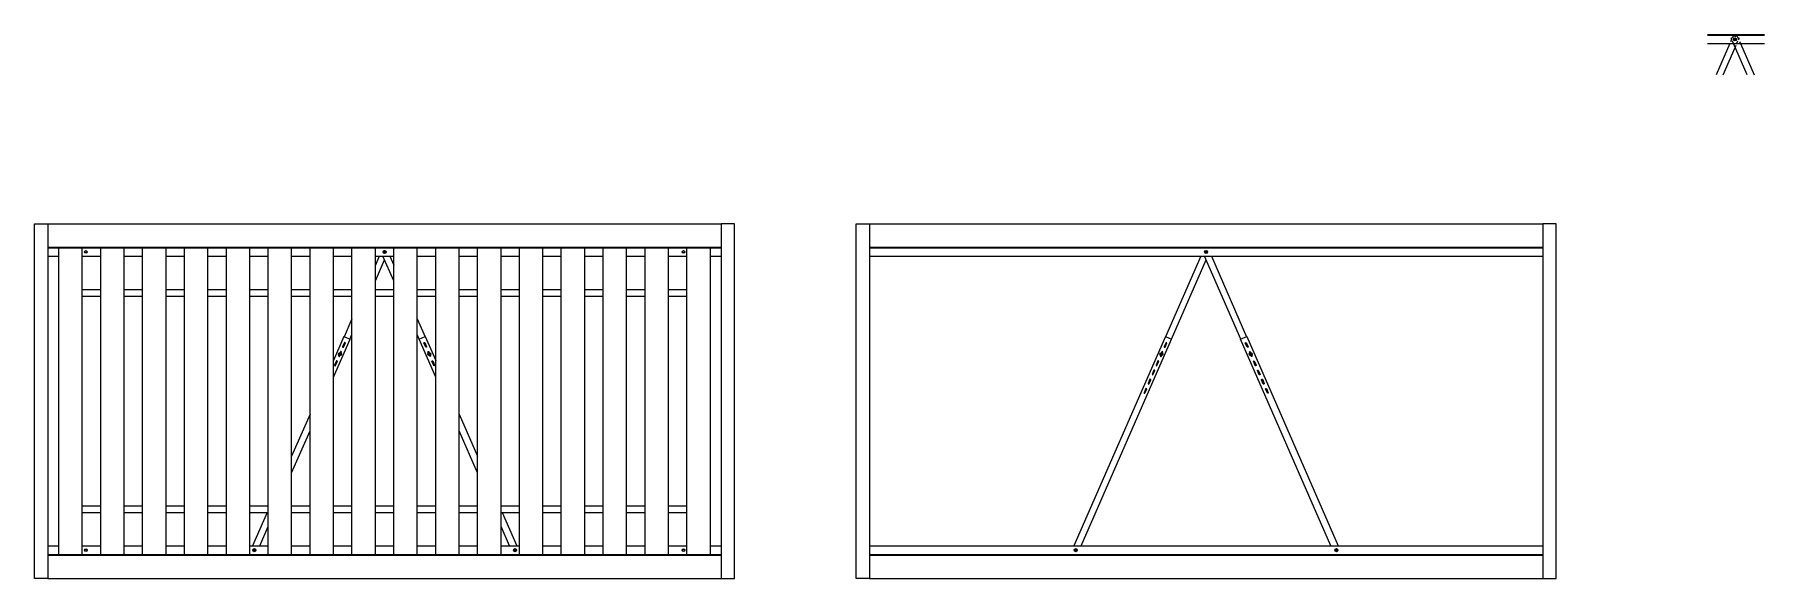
# Model space of a CAD drawing. Header units: millimetres. Extents: x 9 to 600, y -262 to 1234.
# Drawn here: x 83 to 600, y 487 to 649 of the extents above; entities that cross this region are included whole.
import ezdxf

# ---------------------------------------------------------------- set-up
doc = ezdxf.new("R2010")
doc.units = ezdxf.units.MM
doc.linetypes.add('JIS_02_0.7', pattern=[1.35, 0.75, -0.6])

msp = doc.modelspace()

# ---------------------------------------------------------------- linework, layer by layer
for p, q in [((582.78, 649.16), (599.81, 649.16)), ((582.78, 648.96), (599.81, 648.96)), ((582.78, 646.46), (599.81, 646.46)), ((87.38, 592.65), (288.38, 592.65)), ((332.64, 592.65), (533.64, 592.65)), ((87.38, 585.65), (288.38, 585.65)), ((87.38, 585.45), (288.38, 585.45)), ((90.63, 493.85), (90.63, 585.45)), ((97.63, 493.85), (97.63, 585.45)), ((103.13, 493.85), (103.13, 585.45)), ((110.13, 493.85), (110.13, 585.45)), ((115.63, 493.85), (115.63, 585.45)), ((122.63, 493.85), (122.63, 585.45)), ((128.13, 493.85), (128.13, 585.45)), ((135.13, 493.85), (135.13, 585.45)), ((140.63, 493.85), (140.63, 585.45)), ((147.63, 493.85), (147.63, 585.45)), ((153.13, 493.85), (153.13, 585.45)), ((160.13, 493.85), (160.13, 585.45)), ((165.63, 493.85), (165.63, 585.45)), ((172.63, 493.85), (172.63, 585.45)), ((178.13, 493.85), (178.13, 585.45)), ((185.13, 493.85), (185.13, 585.45)), ((190.63, 493.85), (190.63, 585.45)), ((197.63, 493.85), (197.63, 585.45)), ((203.13, 493.85), (203.13, 585.45)), ((210.13, 493.85), (210.13, 585.45)), ((215.63, 493.85), (215.63, 585.45)), ((222.63, 493.85), (222.63, 585.45)), ((228.13, 493.85), (228.13, 585.45)), ((235.13, 493.85), (235.13, 585.45)), ((240.63, 493.85), (240.63, 585.45)), ((247.63, 493.85), (247.63, 585.45)), ((253.13, 493.85), (253.13, 585.45)), ((260.13, 493.85), (260.13, 585.45)), ((265.63, 493.85), (265.63, 585.45)), ((272.63, 493.85), (272.63, 585.45)), ((278.13, 493.85), (278.13, 585.45)), ((285.13, 493.85), (285.13, 585.45)), ((332.64, 585.65), (533.64, 585.65)), ((332.64, 585.45), (533.64, 585.45)), ((87.38, 582.95), (90.63, 582.95)), ((97.63, 582.95), (103.13, 582.95)), ((110.13, 582.95), (115.63, 582.95)), ((122.63, 582.95), (128.13, 582.95)), ((135.13, 582.95), (140.63, 582.95)), ((147.63, 582.95), (153.13, 582.95)), ((160.13, 582.95), (165.63, 582.95)), ((172.63, 582.95), (178.13, 582.95)), ((185.13, 582.95), (190.63, 582.95)), ((197.63, 582.95), (203.13, 582.95)), ((210.13, 582.95), (215.63, 582.95)), ((222.63, 582.95), (228.13, 582.95)), ((235.13, 582.95), (240.63, 582.95)), ((247.63, 582.95), (253.13, 582.95)), ((260.13, 582.95), (265.63, 582.95)), ((272.63, 582.95), (278.13, 582.95)), ((285.13, 582.95), (288.38, 582.95)), ((332.64, 582.95), (533.64, 582.95)), ((97.63, 572.95), (103.13, 572.95)), ((97.63, 570.95), (103.13, 570.95)), ((110.13, 572.95), (115.63, 572.95)), ((110.13, 570.95), (115.63, 570.95)), ((122.63, 572.95), (128.13, 572.95)), ((122.63, 570.95), (128.13, 570.95)), ((135.13, 572.95), (140.63, 572.95)), ((135.13, 570.95), (140.63, 570.95)), ((147.63, 572.95), (153.13, 572.95)), ((147.63, 570.95), (153.13, 570.95)), ((160.13, 572.95), (165.63, 572.95)), ((160.13, 570.95), (165.63, 570.95)), ((172.63, 572.95), (178.13, 572.95)), ((172.63, 570.95), (178.13, 570.95)), ((185.13, 572.95), (190.63, 572.95)), ((185.13, 570.95), (190.63, 570.95)), ((197.63, 572.95), (203.13, 572.95)), ((197.63, 570.95), (203.13, 570.95)), ((210.13, 572.95), (215.63, 572.95)), ((210.13, 570.95), (215.63, 570.95)), ((222.63, 572.95), (228.13, 572.95)), ((222.63, 570.95), (228.13, 570.95)), ((235.13, 572.95), (240.63, 572.95)), ((235.13, 570.95), (240.63, 570.95)), ((247.63, 572.95), (253.13, 572.95)), ((247.63, 570.95), (253.13, 570.95)), ((260.13, 572.95), (265.63, 572.95)), ((260.13, 570.95), (265.63, 570.95)), ((272.63, 572.95), (278.13, 572.95)), ((272.63, 570.95), (278.13, 570.95)), ((175.74, 558.9), (177.58, 558.1)), ((198.19, 558.1), (200.02, 558.9)), ((421, 558.9), (422.83, 558.1)), ((443.44, 558.1), (445.28, 558.9)), ((97.63, 508.35), (103.13, 508.35)), ((97.63, 506.35), (103.13, 506.35)), ((110.13, 508.35), (115.63, 508.35)), ((110.13, 506.35), (115.63, 506.35)), ((122.63, 508.35), (128.13, 508.35)), ((122.63, 506.35), (128.13, 506.35)), ((135.13, 508.35), (140.63, 508.35)), ((135.13, 506.35), (140.63, 506.35)), ((147.63, 508.35), (153.13, 508.35)), ((147.63, 506.35), (153.13, 506.35)), ((160.13, 508.35), (165.63, 508.35)), ((160.13, 506.35), (165.63, 506.35)), ((172.63, 508.35), (178.13, 508.35)), ((172.63, 506.35), (178.13, 506.35)), ((185.13, 508.35), (190.63, 508.35)), ((185.13, 506.35), (190.63, 506.35)), ((197.63, 508.35), (203.13, 508.35)), ((197.63, 506.35), (203.13, 506.35)), ((210.13, 508.35), (215.63, 508.35)), ((210.13, 506.35), (215.63, 506.35)), ((222.63, 508.35), (228.13, 508.35)), ((222.63, 506.35), (228.13, 506.35)), ((235.13, 508.35), (240.63, 508.35)), ((235.13, 506.35), (240.63, 506.35)), ((247.63, 508.35), (253.13, 508.35)), ((247.63, 506.35), (253.13, 506.35)), ((260.13, 508.35), (265.63, 508.35)), ((260.13, 506.35), (265.63, 506.35)), ((272.63, 508.35), (278.13, 508.35)), ((272.63, 506.35), (278.13, 506.35)), ((87.38, 496.35), (90.63, 496.35)), ((97.63, 496.35), (103.13, 496.35)), ((110.13, 496.35), (115.63, 496.35)), ((122.63, 496.35), (128.13, 496.35)), ((135.13, 496.35), (140.63, 496.35)), ((147.63, 496.35), (153.13, 496.35)), ((160.13, 496.35), (165.63, 496.35)), ((172.63, 496.35), (178.13, 496.35)), ((185.13, 496.35), (190.63, 496.35)), ((197.63, 496.35), (203.13, 496.35)), ((210.13, 496.35), (215.63, 496.35)), ((222.63, 496.35), (228.13, 496.35)), ((235.13, 496.35), (240.63, 496.35)), ((247.63, 496.35), (253.13, 496.35)), ((260.13, 496.35), (265.63, 496.35)), ((272.63, 496.35), (278.13, 496.35)), ((285.13, 496.35), (288.38, 496.35)), ((332.64, 496.35), (533.64, 496.35)), ((87.38, 493.85), (288.38, 493.85)), ((87.38, 493.65), (288.38, 493.65)), ((332.64, 493.85), (533.64, 493.85)), ((332.64, 493.65), (533.64, 493.65)), ((87.38, 486.65), (288.38, 486.65)), ((332.64, 486.65), (533.64, 486.65))]:
    msp.add_line(p, q)
for points in [[(589.47, 646.46), (585.4, 637.14)], [(594.64, 637.14), (590.56, 646.46)], [(592.64, 646.46), (596.71, 637.14)], [(587.48, 637.14), (591.06, 645.34)], [(87.38, 486.65), (83.38, 486.65), (83.38, 592.65), (87.38, 592.65), (87.38, 486.65)], [(288.38, 486.65), (292.38, 486.65), (292.38, 592.65), (288.38, 592.65), (288.38, 486.65)], [(332.64, 486.65), (328.64, 486.65), (328.64, 592.65), (332.64, 592.65), (332.64, 486.65)], [(533.64, 486.65), (537.64, 486.65), (537.64, 592.65), (533.64, 592.65), (533.64, 486.65)], [(186.3, 582.95), (185.13, 580.28)], [(185.13, 575.53), (187.88, 581.83)], [(190.63, 575.53), (187.39, 582.95)], [(189.47, 582.95), (190.63, 580.28)], [(431.55, 582.95), (421.04, 558.88)], [(422.79, 558.12), (433.14, 581.83)], [(443.49, 558.12), (432.65, 582.95)], [(434.72, 582.95), (445.23, 558.88)], [(178.13, 564.25), (175.79, 558.88)], [(197.63, 564.25), (199.98, 558.88)], [(175.74, 558.9), (172.63, 551.78)], [(172.63, 546.78), (177.58, 558.1)], [(177.53, 558.12), (178.13, 559.5)], [(198.23, 558.12), (197.63, 559.5)], [(203.13, 546.78), (198.19, 558.1)], [(200.02, 558.9), (203.13, 551.78)], [(421, 558.9), (393.68, 496.35)], [(395.87, 496.35), (422.83, 558.1)], [(470.41, 496.35), (443.44, 558.1)], [(445.28, 558.9), (472.59, 496.35)], [(165.63, 535.75), (160.13, 523.15)], [(210.13, 535.75), (215.63, 523.15)], [(160.13, 518.16), (165.63, 530.75)], [(215.63, 518.16), (210.13, 530.75)], [(152.8, 506.35), (148.43, 496.35)], [(222.97, 506.35), (227.34, 496.35)], [(150.61, 496.35), (153.13, 502.13)], [(225.15, 496.35), (222.63, 502.13)]]:
    msp.add_lwpolyline(points)
at = {"linetype": 'JIS_02_0.7'}
msp.add_lwpolyline([(590.02, 647.71), (589.47, 646.46)], dxfattribs=at)
for points in [[(590.56, 646.46), (590.15, 647.4), (589.88, 648.03, -0.414214), (589.89, 648.04), (591.61, 648.79, -0.414214), (591.62, 648.79), (591.87, 648.23), (592.64, 646.46)], [(591.06, 648.55), (590.5, 648.79, 0.414214), (590.49, 648.79), (590.24, 648.23), (590.23, 648.19)], [(591.06, 645.34), (592.23, 648.03, 0.414214), (592.22, 648.04), (591.88, 648.19)]]:
    msp.add_lwpolyline(points, format="xyb", dxfattribs=at)
for points in [[(591.24, 647.76), (591.12, 647.76, -0.414214), (591.11, 647.77), (591.11, 647.89, 0.414214), (591.1, 647.9), (591.02, 647.9, 0.414214), (591.01, 647.89), (591.01, 647.77, -0.414214), (591, 647.76), (590.87, 647.76, 0.414214), (590.86, 647.75), (590.86, 647.67, 0.414214), (590.87, 647.66), (591, 647.66, -0.414214), (591.01, 647.65), (591.01, 647.53, 0.414214), (591.02, 647.52), (591.1, 647.52, 0.414214), (591.11, 647.53), (591.11, 647.65, -0.414214), (591.12, 647.66), (591.24, 647.66, 0.414214), (591.25, 647.67), (591.25, 647.75, 0.414214)], [(188.07, 584.25), (187.94, 584.25, -0.414214), (187.93, 584.26), (187.93, 584.39, 0.414214), (187.92, 584.4), (187.84, 584.4, 0.414214), (187.83, 584.39), (187.83, 584.26, -0.414214), (187.82, 584.25), (187.7, 584.25, 0.414214), (187.69, 584.24), (187.69, 584.16, 0.414214), (187.7, 584.15), (187.82, 584.15, -0.414214), (187.83, 584.14), (187.83, 584.02, 0.414214), (187.84, 584.01), (187.92, 584.01, 0.414214), (187.93, 584.02), (187.93, 584.14, -0.414214), (187.94, 584.15), (188.07, 584.15, 0.414214), (188.08, 584.16), (188.08, 584.24, 0.414214)], [(433.32, 584.25), (433.2, 584.25, -0.414214), (433.19, 584.26), (433.19, 584.39, 0.414214), (433.18, 584.4), (433.1, 584.4, 0.414214), (433.09, 584.39), (433.09, 584.26, -0.414214), (433.08, 584.25), (432.95, 584.25, 0.414214), (432.94, 584.24), (432.94, 584.16, 0.414214), (432.95, 584.15), (433.08, 584.15, -0.414214), (433.09, 584.14), (433.09, 584.02, 0.414214), (433.1, 584.01), (433.18, 584.01, 0.414214), (433.19, 584.02), (433.19, 584.14, -0.414214), (433.2, 584.15), (433.32, 584.15, 0.414214), (433.33, 584.16), (433.33, 584.24, 0.414214)], [(433.32, 584.25), (433.2, 584.25, -0.414214), (433.19, 584.26), (433.19, 584.39, 0.414214), (433.18, 584.4), (433.1, 584.4, 0.414214), (433.09, 584.39), (433.09, 584.26, -0.414214), (433.08, 584.25), (432.95, 584.25, 0.414214), (432.94, 584.24), (432.94, 584.16, 0.414214), (432.95, 584.15), (433.08, 584.15, -0.414214), (433.09, 584.14), (433.09, 584.02, 0.414214), (433.1, 584.01), (433.18, 584.01, 0.414214), (433.19, 584.02), (433.19, 584.14, -0.414214), (433.2, 584.15), (433.32, 584.15, 0.414214), (433.33, 584.16), (433.33, 584.24, 0.414214)], [(174.74, 553.74), (174.62, 553.74, -0.414214), (174.61, 553.75), (174.61, 553.88, 0.414214), (174.6, 553.89), (174.52, 553.89, 0.414214), (174.51, 553.88), (174.51, 553.75, -0.414214), (174.5, 553.74), (174.38, 553.74, 0.414214), (174.37, 553.73), (174.37, 553.65, 0.414214), (174.38, 553.64), (174.5, 553.64, -0.414214), (174.51, 553.63), (174.51, 553.51, 0.414214), (174.52, 553.5), (174.6, 553.5, 0.414214), (174.61, 553.51), (174.61, 553.63, -0.414214), (174.62, 553.64), (174.74, 553.64, 0.414214), (174.75, 553.65), (174.75, 553.73, 0.414214)], [(176.15, 557.09), (175.97, 557.17, 0.414214), (175.9, 557.14), (175.34, 555.86, 0.414214), (175.37, 555.79), (175.55, 555.71, 0.414214), (175.62, 555.74), (176.18, 557.02, 0.414214)], [(199.61, 557.09), (199.8, 557.17, -0.414214), (199.86, 557.14), (200.42, 555.86, -0.414214), (200.4, 555.79), (200.21, 555.71, -0.414214), (200.15, 555.74), (199.59, 557.02, -0.414214)], [(201.02, 553.74), (201.15, 553.74, 0.414214), (201.16, 553.75), (201.16, 553.88, -0.414214), (201.17, 553.89), (201.25, 553.89, -0.414214), (201.26, 553.88), (201.26, 553.75, 0.414214), (201.27, 553.74), (201.39, 553.74, -0.414214), (201.4, 553.73), (201.4, 553.65, -0.414214), (201.39, 553.64), (201.27, 553.64, 0.414214), (201.26, 553.63), (201.26, 553.51, -0.414214), (201.25, 553.5), (201.17, 553.5, -0.414214), (201.16, 553.51), (201.16, 553.63, 0.414214), (201.15, 553.64), (201.02, 553.64, -0.414214), (201.01, 553.65), (201.01, 553.73, -0.414214)], [(420, 553.74), (419.87, 553.74, -0.414214), (419.86, 553.75), (419.86, 553.88, 0.414214), (419.85, 553.89), (419.77, 553.89, 0.414214), (419.76, 553.88), (419.76, 553.75, -0.414214), (419.75, 553.74), (419.63, 553.74, 0.414214), (419.62, 553.73), (419.62, 553.65, 0.414214), (419.63, 553.64), (419.75, 553.64, -0.414214), (419.76, 553.63), (419.76, 553.51, 0.414214), (419.77, 553.5), (419.85, 553.5, 0.414214), (419.86, 553.51), (419.86, 553.63, -0.414214), (419.87, 553.64), (420, 553.64, 0.414214), (420.01, 553.65), (420.01, 553.73, 0.414214)], [(421.41, 557.09), (421.22, 557.17, 0.414214), (421.16, 557.14), (420.6, 555.86, 0.414214), (420.62, 555.79), (420.81, 555.71, 0.414214), (420.87, 555.74), (421.43, 557.02, 0.414214)], [(444.87, 557.09), (445.05, 557.17, -0.414214), (445.12, 557.14), (445.68, 555.86, -0.414214), (445.65, 555.79), (445.47, 555.71, -0.414214), (445.4, 555.74), (444.84, 557.02, -0.414214)], [(446.28, 553.74), (446.4, 553.74, 0.414214), (446.41, 553.75), (446.41, 553.88, -0.414214), (446.42, 553.89), (446.5, 553.89, -0.414214), (446.51, 553.88), (446.51, 553.75, 0.414214), (446.52, 553.74), (446.64, 553.74, -0.414214), (446.65, 553.73), (446.65, 553.65, -0.414214), (446.64, 553.64), (446.52, 553.64, 0.414214), (446.51, 553.63), (446.51, 553.51, -0.414214), (446.5, 553.5), (446.42, 553.5, -0.414214), (446.41, 553.51), (446.41, 553.63, 0.414214), (446.4, 553.64), (446.28, 553.64, -0.414214), (446.27, 553.65), (446.27, 553.73, -0.414214)], [(173.75, 551.59), (173.57, 551.67, 0.414214), (173.5, 551.65), (172.94, 550.36, 0.414214), (172.97, 550.3), (173.15, 550.22, 0.414214), (173.22, 550.24), (173.78, 551.53, 0.414214)], [(202.02, 551.59), (202.2, 551.67, -0.414214), (202.26, 551.65), (202.82, 550.36, -0.414214), (202.8, 550.3), (202.62, 550.22, -0.414214), (202.55, 550.24), (201.99, 551.53, -0.414214)], [(417.8, 548.84), (417.62, 548.92, 0.414214), (417.56, 548.9), (417, 547.61, 0.414214), (417.02, 547.55), (417.2, 547.47, 0.414214), (417.27, 547.49), (417.83, 548.78, 0.414214)], [(419.01, 551.59), (418.82, 551.67, 0.414214), (418.76, 551.65), (418.2, 550.36, 0.414214), (418.22, 550.3), (418.4, 550.22, 0.414214), (418.47, 550.24), (419.03, 551.53, 0.414214)], [(447.27, 551.59), (447.45, 551.67, -0.414214), (447.52, 551.65), (448.08, 550.36, -0.414214), (448.05, 550.3), (447.87, 550.22, -0.414214), (447.8, 550.24), (447.24, 551.53, -0.414214)], [(448.47, 548.84), (448.65, 548.92, -0.414214), (448.72, 548.9), (449.28, 547.61, -0.414214), (449.25, 547.55), (449.07, 547.47, -0.414214), (449, 547.49), (448.44, 548.78, -0.414214)], [(415.4, 543.34), (415.22, 543.42, 0.414214), (415.15, 543.4), (414.59, 542.11, 0.414214), (414.62, 542.05), (414.8, 541.97, 0.414214), (414.87, 541.99), (415.43, 543.28, 0.414214)], [(416.6, 546.09), (416.42, 546.17, 0.414214), (416.35, 546.15), (415.79, 544.86, 0.414214), (415.82, 544.8), (416, 544.72, 0.414214), (416.07, 544.74), (416.63, 546.03, 0.414214)], [(449.67, 546.09), (449.85, 546.17, -0.414214), (449.92, 546.15), (450.48, 544.86, -0.414214), (450.45, 544.8), (450.27, 544.72, -0.414214), (450.2, 544.74), (449.64, 546.03, -0.414214)], [(450.87, 543.34), (451.05, 543.42, -0.414214), (451.12, 543.4), (451.68, 542.11, -0.414214), (451.65, 542.05), (451.47, 541.97, -0.414214), (451.41, 541.99), (450.84, 543.28, -0.414214)], [(149.16, 495.15), (149.03, 495.15, -0.414214), (149.02, 495.16), (149.02, 495.29, 0.414214), (149.01, 495.3), (148.93, 495.3, 0.414214), (148.92, 495.29), (148.92, 495.16, -0.414214), (148.91, 495.15), (148.79, 495.15, 0.414214), (148.78, 495.14), (148.78, 495.06, 0.414214), (148.79, 495.05), (148.91, 495.05, -0.414214), (148.92, 495.04), (148.92, 494.92, 0.414214), (148.93, 494.91), (149.01, 494.91, 0.414214), (149.02, 494.92), (149.02, 495.04, -0.414214), (149.03, 495.05), (149.16, 495.05, 0.414214), (149.17, 495.06), (149.17, 495.14, 0.414214)], [(226.97, 495.15), (226.85, 495.15, -0.414214), (226.84, 495.16), (226.84, 495.29, 0.414214), (226.83, 495.3), (226.75, 495.3, 0.414214), (226.74, 495.29), (226.74, 495.16, -0.414214), (226.73, 495.15), (226.61, 495.15, 0.414214), (226.6, 495.14), (226.6, 495.06, 0.414214), (226.61, 495.05), (226.73, 495.05, -0.414214), (226.74, 495.04), (226.74, 494.92, 0.414214), (226.75, 494.91), (226.83, 494.91, 0.414214), (226.84, 494.92), (226.84, 495.04, -0.414214), (226.85, 495.05), (226.97, 495.05, 0.414214), (226.98, 495.06), (226.98, 495.14, 0.414214)], [(394.41, 495.15), (394.29, 495.15, -0.414214), (394.28, 495.16), (394.28, 495.29, 0.414214), (394.27, 495.3), (394.19, 495.3, 0.414214), (394.18, 495.29), (394.18, 495.16, -0.414214), (394.17, 495.15), (394.05, 495.15, 0.414214), (394.04, 495.14), (394.04, 495.06, 0.414214), (394.05, 495.05), (394.17, 495.05, -0.414214), (394.18, 495.04), (394.18, 494.92, 0.414214), (394.19, 494.91), (394.27, 494.91, 0.414214), (394.28, 494.92), (394.28, 495.04, -0.414214), (394.29, 495.05), (394.41, 495.05, 0.414214), (394.42, 495.06), (394.42, 495.14, 0.414214)], [(472.23, 495.15), (472.11, 495.15, -0.414214), (472.1, 495.16), (472.1, 495.29, 0.414214), (472.09, 495.3), (472.01, 495.3, 0.414214), (472, 495.29), (472, 495.16, -0.414214), (471.99, 495.15), (471.86, 495.15, 0.414214), (471.85, 495.14), (471.85, 495.06, 0.414214), (471.86, 495.05), (471.99, 495.05, -0.414214), (472, 495.04), (472, 494.92, 0.414214), (472.01, 494.91), (472.09, 494.91, 0.414214), (472.1, 494.92), (472.1, 495.04, -0.414214), (472.11, 495.05), (472.23, 495.05, 0.414214), (472.24, 495.06), (472.24, 495.14, 0.414214)]]:
    msp.add_lwpolyline(points, format="xyb", close=True)
for points in [[(174.25, 553.36), (174.14, 553.11, 0.414214), (174.17, 553.05), (174.35, 552.97, 0.414214), (174.42, 552.99), (174.53, 553.24)], [(174.87, 554.02), (174.98, 554.27, 0.414214), (174.95, 554.34), (174.77, 554.42, 0.414214), (174.7, 554.39), (174.59, 554.14)], [(200.9, 554.02), (200.79, 554.27, -0.414214), (200.81, 554.34), (201, 554.42, -0.414214), (201.06, 554.39), (201.17, 554.14)], [(201.51, 553.36), (201.62, 553.11, -0.414214), (201.6, 553.05), (201.41, 552.97, -0.414214), (201.35, 552.99), (201.24, 553.24)], [(419.51, 553.36), (419.4, 553.11, 0.414214), (419.42, 553.05), (419.61, 552.97, 0.414214), (419.67, 552.99), (419.78, 553.24)], [(420.12, 554.02), (420.23, 554.27, 0.414214), (420.21, 554.34), (420.02, 554.42, 0.414214), (419.96, 554.39), (419.85, 554.14)], [(446.15, 554.02), (446.04, 554.27, -0.414214), (446.07, 554.34), (446.25, 554.42, -0.414214), (446.32, 554.39), (446.43, 554.14)], [(446.77, 553.36), (446.88, 553.11, -0.414214), (446.85, 553.05), (446.67, 552.97, -0.414214), (446.6, 552.99), (446.49, 553.24)]]:
    msp.add_lwpolyline(points, format="xyb")
for centre, radius in [((591.06, 647.71), 0.45), ((591.06, 647.71), 0.397), ((98.67, 584.2), 0.396), ((98.67, 584.2), 0.293), ((187.88, 584.2), 0.45), ((187.88, 584.2), 0.397), ((277.1, 584.2), 0.396), ((277.1, 584.2), 0.293), ((433.14, 584.2), 0.45), ((433.14, 584.2), 0.45), ((433.14, 584.2), 0.397), ((433.14, 584.2), 0.397), ((174.56, 553.69), 0.45), ((174.56, 553.69), 0.397), ((201.21, 553.69), 0.45), ((201.21, 553.69), 0.397), ((419.81, 553.69), 0.45), ((419.81, 553.69), 0.397), ((446.46, 553.69), 0.45), ((446.46, 553.69), 0.397), ((98.67, 495.1), 0.396), ((98.67, 495.1), 0.293), ((148.97, 495.1), 0.45), ((148.97, 495.1), 0.397), ((226.79, 495.1), 0.45), ((226.79, 495.1), 0.397), ((277.1, 495.1), 0.396), ((277.1, 495.1), 0.293), ((394.23, 495.1), 0.45), ((394.23, 495.1), 0.397), ((472.05, 495.1), 0.45), ((472.05, 495.1), 0.397)]:
    msp.add_circle(centre, radius)

doc.saveas('drawing.dxf')
